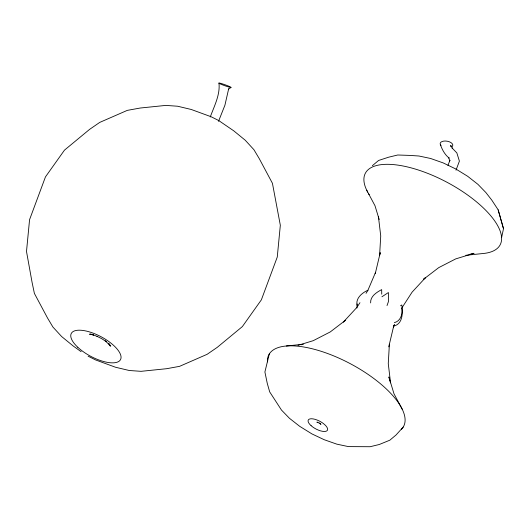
<?xml version="1.0" encoding="UTF-8"?>
<svg xmlns="http://www.w3.org/2000/svg" width="530" height="530" viewBox="0 0 530 530"><rect width="100%" height="100%" fill="white"/><g stroke="black" fill="none" stroke-linecap="round" stroke-linejoin="round"><path stroke-width="0.79" d="M370.636 302.928C370.139 296.296 376.671 292.315 381.679 289.605L381.739 294.176M501.592 237.665L503.5 228.688L498.16 209.834L491.833 200.181L485.904 192.569L477.908 184.321L467.632 176.265L455.767 168.957L443.126 162.889L430.572 158.47L418.958 156.012L409.836 155.409L397.738 154.999L388.583 157.211L378.572 160.477L372.345 165.711M375.273 273.619L380.242 252.691L379.606 255.374L380.732 235.976L378.44 216.69M389.311 344.513L393.916 325.142L393.399 327.295L394.651 324.36M357.114 303.922L356.955 308.016M375.26 273.692L375.598 272.261L367.76 290.639L366.031 293.315M388.755 346.865L389.398 344.182L388.265 363.58L390.557 382.865L388.881 376.969L394.009 393.83L402.277 409.319M450.745 146.691L450.765 145.28L452.507 148.519L452.07 147.963L456.847 152.905L459.397 161.133L456.005 170.19M269.293 353.98L264.901 371.987L267.259 383.349L269.69 391.889L281.47 410.048L289.459 418.296L299.741 426.352L311.965 433.931L324.247 439.728L336.802 444.147L348.415 446.604L370.112 446.724L379.268 444.504L389.835 440.198L396.062 434.964L403.191 427.087M449.771 160.848L449.95 160.199L447.956 165.406M210.258 116.997C214.14 106.318 220.308 94.757 218.969 83.15M218.512 121.35L224.919 105.218L228.655 88.855L228.443 89.265L230.934 87.476M387.019 305.558L388.437 301.603L388.41 292.534L381.931 296.78M359.956 302.696L356.922 307.38L343.354 322.074L345.54 320.233L330.276 331.919L313.27 340.664L297.999 345.328M401.674 308.248L412.075 292.176L425.643 277.481L423.457 279.323L438.721 267.637L455.727 258.892L474.058 253.3L469.54 254.393M367.939 290.241C361.99 292.792 354.855 298.768 357.366 306.075M400.534 305.797L401.793 304.969C403.032 311.375 401.978 320.809 394.366 322.631M300.96 344.798L303.22 344.255L286.313 346.004M317.735 422.277L316.88 422.165L319.139 422.966M393.32 326.076C401.501 324.95 403.25 314.906 401.707 308.215M465.777 255.301L482.684 253.552A76.307 30.303 28 0 0 487.494 212.113A76.307 30.303 28 0 0 400.183 165.473A76.307 30.303 28 0 0 367.688 192.118M89.543 334.205L92.16 334.39L89.855 334.158L93.591 335.053L92.167 334.51L97.586 336.543L96.97 336.311L101.753 338.71L106.185 341.558L105.238 340.903L110.763 346.07L109.054 344.01L110.24 345.991L108.657 343.182M88.112 356.18L95.625 359.956L115.6 367.264L129.254 370.503L141.053 371.325L166.612 368.708L179.551 366.349L207.111 354.318L217.28 347.329L242.356 326.593L261.369 299.841L277.263 257.057L280.33 225.263L272.44 183.314L259.269 158.649L253.916 149.692L245.211 140.205L233.75 130.831L218.718 120.549L211.212 116.779L191.237 109.472L177.583 106.225L165.777 105.41L140.225 108.027L127.286 110.379L99.719 122.41L89.557 129.406L64.474 150.142L45.461 176.887L29.567 219.672L26.5 251.472L32.078 282.371L34.39 293.415L47.567 318.079L52.914 327.036L61.619 336.523L73.08 345.898L81.156 351.715M319.113 422.953L320.941 424.384L320.226 423.477M366.727 190.237L374.988 205.726L379.188 219.519M440.39 144.591C442.146 149.679 444.796 154.641 449.102 158.072L448.652 157.509L449.712 160.842M498.16 209.834L500.585 218.373M500.79 219.168L503.5 228.688M441.026 145.465A6.453 3.326 9 0 1 441.013 142.126A6.347 3.266 9 0 1 449.645 141.914A6.453 3.326 9 0 1 451.971 146.744M267.411 361.891A76.307 30.303 28 0 1 346.713 361.831A76.307 30.303 28 0 1 401.362 429.366M369.205 194.709A76.307 30.303 28 0 1 368.416 193.404M311.11 425.689A10.858 4.313 28 0 0 327.381 430.32A10.858 4.313 28 0 0 315.078 419.343A10.858 4.313 28 0 0 311.11 425.689M219.957 83.753A6.453 0.49 19.7 0 0 228.331 86.874A6.347 0.477 19.7 0 0 230.066 86.781A6.453 0.49 19.7 0 0 221.712 83.654A6.347 0.477 19.7 0 0 219.95 83.753M77.784 347.263A27.871 11.07 28 0 0 120.072 360.287A27.871 11.07 28 0 0 89.861 332.025A27.871 11.07 28 0 0 77.784 347.263"/></g></svg>
